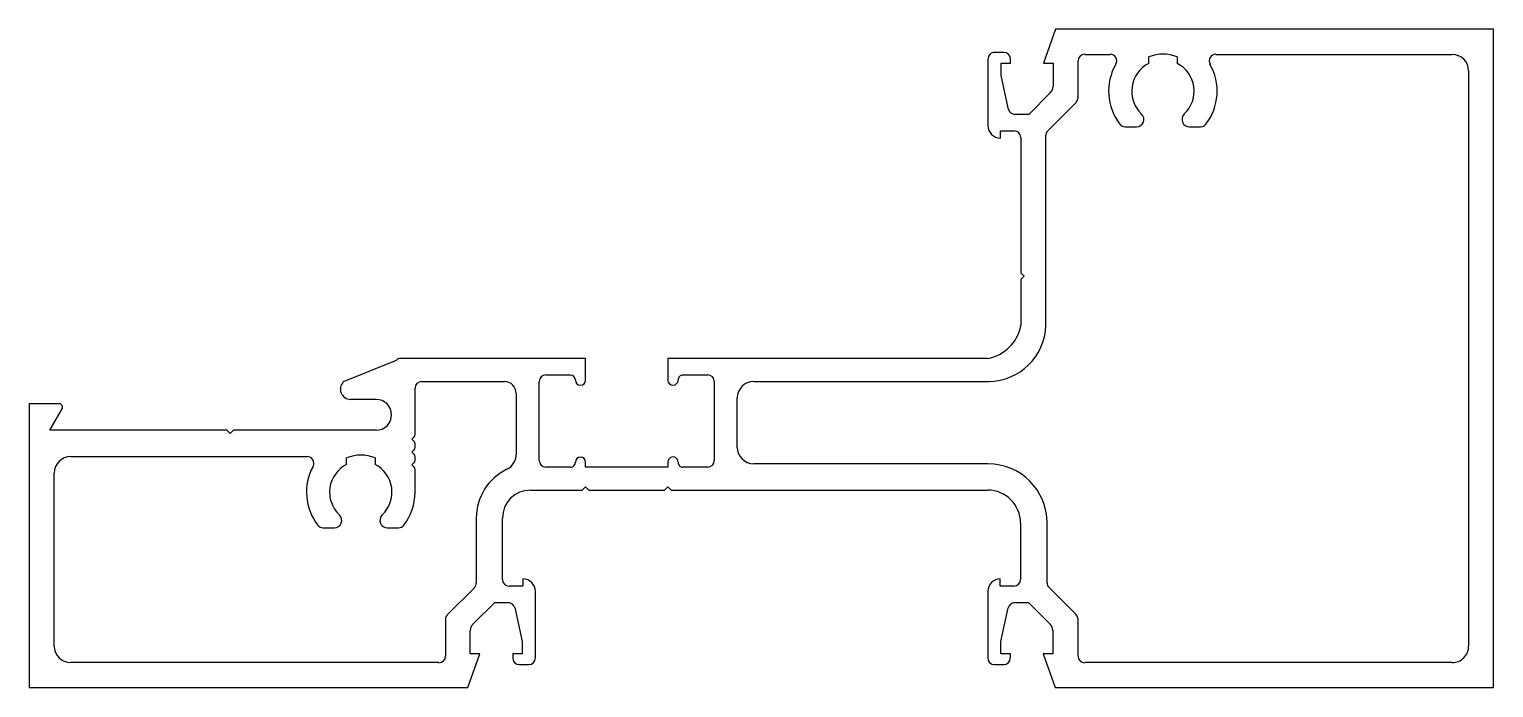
# Model space of a CAD drawing. Extents: x -49 to 64, y 14 to 64.
import ezdxf

# ---------------------------------------------------------------- set-up
doc = ezdxf.new("R2010")
doc.units = 0
doc.layers.get('0').update_dxf_attribs({"linetype": 'CONTINUOUS'})

msp = doc.modelspace()

# ---------------------------------------------------------------- linework, layer by layer
for p, q in [((30.39, 64.47), (29.47, 61.86)), ((64.23, 64.47), (30.39, 64.47)), ((64.23, 13.67), (64.23, 64.47)), ((26.42, 62.67), (25.69, 62.67)), ((32.65, 62.53), (34.62, 62.53)), ((37.6, 61.84), (37.6, 62.33)), ((39.79, 62.33), (39.79, 61.84)), ((42.77, 62.53), (61.03, 62.53)), ((25.18, 62.17), (25.18, 57.04)), ((26.19, 60.9), (26.19, 61.86)), ((26.19, 61.86), (26.93, 61.86)), ((26.93, 61.86), (26.93, 62.17)), ((29.47, 61.86), (30.21, 61.86)), ((30.21, 61.86), (30.21, 60.04)), ((32.14, 59.19), (32.14, 62.03)), ((62.3, 61.26), (62.3, 16.87)), ((26.77, 58.29), (26.19, 60.9)), ((30.02, 59.59), (28.33, 57.9)), ((29.8, 56.64), (31.99, 58.83)), ((28.33, 57.9), (27.26, 57.9)), ((26.14, 56.07), (26.14, 56.63)), ((26.14, 56.63), (27.21, 56.63)), ((35.77, 56.94), (36.65, 56.94)), ((40.74, 56.94), (41.61, 56.94)), ((27.72, 56.12), (27.72, 45.67)), ((29.65, 41.61), (29.65, 56.28)), ((27.72, 45.67), (27.97, 45.42)), ((27.97, 45.42), (27.72, 45.16)), ((27.72, 45.16), (27.72, 41.61)), ((-20.52, 38.92), (-24.6, 37.26)), ((-5.89, 39.07), (-20.16, 39.07)), ((-5.89, 37.4), (-5.89, 39.07)), ((25.15, 39.07), (0.46, 39.07)), ((0.46, 39.07), (0.46, 37.4)), ((-8.96, 37.8), (-7.06, 37.8)), ((-6.68, 37.41), (-6.68, 37.4)), ((1.63, 37.8), (3.54, 37.8)), ((-19.06, 33.2), (-19.06, 36.78)), ((-18.55, 37.29), (-12.16, 37.29)), ((-11.25, 36.37), (-11.25, 31.66)), ((-9.47, 31.19), (-9.47, 37.29)), ((4.04, 37.29), (4.04, 31.19)), ((7.09, 37.29), (25.25, 37.29)), ((-46.54, 35.56), (-48.85, 35.56)), ((-48.85, 35.56), (-48.85, 13.67)), ((-47.27, 33.53), (-46.32, 35.18)), ((-24.04, 35.92), (-22.06, 35.92)), ((5.82, 32.21), (5.82, 36.02)), ((-33.59, 33.53), (-47.27, 33.53)), ((-33.34, 33.27), (-33.59, 33.53)), ((-33.08, 33.53), (-33.34, 33.27)), ((-22.06, 33.53), (-33.08, 33.53)), ((-19.31, 32.85), (-19.13, 33.03)), ((-19.13, 32.67), (-19.31, 32.85)), ((-19.31, 31.85), (-19.13, 32.03)), ((-19.13, 31.67), (-19.31, 31.85)), ((-19.06, 32.2), (-19.06, 32.5)), ((-45.65, 31.5), (-27.38, 31.5)), ((-24.34, 30.9), (-24.34, 31.39)), ((-22.15, 31.39), (-22.15, 30.9)), ((-19.31, 30.85), (-19.13, 31.03)), ((-19.13, 30.67), (-19.31, 30.85)), ((-19.06, 31.2), (-19.06, 31.5)), ((-7.06, 30.68), (-8.96, 30.68)), ((-5.89, 30.68), (-5.89, 31.08)), ((0.46, 30.68), (-5.89, 30.68)), ((0.46, 31.08), (0.46, 30.68)), ((3.54, 30.68), (1.63, 30.68)), ((25.18, 30.94), (7.09, 30.94)), ((-46.92, 16.87), (-46.92, 30.23)), ((-19.06, 28.75), (-19.06, 30.5)), ((-10.15, 28.91), (-6.15, 28.91)), ((-6.15, 28.91), (-5.9, 29.16)), ((-5.9, 29.16), (-5.64, 28.91)), ((-5.64, 28.91), (0.2, 28.91)), ((0.2, 28.91), (0.45, 29.16)), ((0.45, 29.16), (0.71, 28.91)), ((0.71, 28.91), (25.16, 28.91)), ((-14.33, 26.75), (-14.33, 21.74)), ((-12.3, 22.01), (-12.3, 26.75)), ((27.7, 26.37), (27.7, 22.01)), ((29.75, 21.75), (29.75, 26.37)), ((-26.17, 26), (-25.29, 26)), ((-21.2, 26), (-20.33, 26)), ((-10.73, 21.5), (-11.8, 21.5)), ((-10.73, 22.06), (-10.73, 21.5)), ((26.13, 21.5), (26.13, 22.06)), ((27.19, 21.5), (26.13, 21.5)), ((-14.48, 21.38), (-16.56, 19.3)), ((-9.76, 15.96), (-9.76, 21.09)), ((25.16, 21.09), (25.16, 15.96)), ((31.99, 19.3), (29.9, 21.39)), ((-14.61, 18.54), (-12.91, 20.23)), ((-12.91, 20.23), (-11.85, 20.23)), ((-11.35, 19.84), (-10.78, 17.23)), ((26.18, 17.23), (26.75, 19.83)), ((27.24, 20.23), (28.31, 20.23)), ((28.31, 20.23), (30, 18.54)), ((-16.7, 18.94), (-16.7, 16.1)), ((32.14, 16.1), (32.14, 18.94)), ((-14.79, 16.27), (-14.79, 18.09)), ((-10.78, 17.23), (-10.78, 16.27)), ((26.18, 16.27), (26.18, 17.23)), ((30.19, 18.09), (30.19, 16.27)), ((-14.97, 13.67), (-14.06, 16.27)), ((-14.06, 16.27), (-14.79, 16.27)), ((-10.78, 16.27), (-11.52, 16.27)), ((-11.52, 16.27), (-11.52, 15.96)), ((26.91, 16.27), (26.18, 16.27)), ((26.91, 15.96), (26.91, 16.27)), ((30.19, 16.27), (29.45, 16.27)), ((29.45, 16.27), (30.37, 13.67)), ((-17.21, 15.6), (-45.65, 15.6)), ((-11.01, 15.46), (-10.27, 15.46)), ((25.67, 15.46), (26.4, 15.46)), ((61.03, 15.6), (32.65, 15.6)), ((-48.85, 13.67), (-14.97, 13.67)), ((30.37, 13.67), (64.23, 13.67))]:
    msp.add_line(p, q)
for centre, radius, start, end in [((25.69, 62.17), 0.508, 90, 180.0014), ((26.42, 62.17), 0.508, 0, 90), ((32.65, 62.03), 0.508, 90, 180), ((34.62, 62.03), 0.508, 330.1786, 90), ((38.7, 59.69), 2.86, 67.3801, 112.6199), ((42.77, 62.03), 0.508, 90, 209.8214), ((61.03, 61.26), 1.27, 0.0008, 90), ((38.69, 59.69), 4.19, 150.1786, 217.5293), ((38.69, 59.69), 2.41, 116.9929, 226.9122), ((38.69, 59.69), 2.41, 313.3198, 62.8122), ((38.69, 59.69), 4.19, 322.4707, 29.8214), ((29.57, 60.04), 0.635, 315, 360), ((31.63, 59.19), 0.508, 314.9762, 360), ((27.26, 58.41), 0.508, 192.7744, 270), ((36.65, 57.51), 0.572, 270, 46.9122), ((40.74, 57.51), 0.577, 133.3198, 270), ((26.14, 57.04), 0.965, 180.0012, 270), ((27.21, 56.12), 0.508, 0.0089, 90), ((30.16, 56.28), 0.508, 134.9762, 180.0091), ((35.77, 57.45), 0.508, 217.5293, 270), ((41.61, 57.45), 0.508, 270, 322.4707), ((24.58, 42.21), 3.2, 280.3204, 349.0636), ((25.2, 41.74), 4.45, 270.6448, 358.287), ((-20.16, 38.56), 0.508, 90, 135), ((-8.96, 37.29), 0.508, 90, 180), ((-7.06, 37.41), 0.381, 360, 90), ((-6.28, 37.4), 0.394, 180, 0), ((0.86, 37.4), 0.394, 180.4753, 0.464), ((1.63, 37.41), 0.381, 90, 180.9392), ((3.54, 37.29), 0.508, 360, 90), ((-24.04, 36.7), 0.787, 135, 270), ((-18.55, 36.78), 0.508, 90, 180), ((-12.16, 36.37), 0.914, 360, 90), ((7.09, 36.02), 1.27, 90, 180), ((-46.54, 35.31), 0.254, 330, 90), ((-22.06, 34.72), 1.19, 270, 90), ((-19.31, 33.2), 0.25, 315, 360), ((-19.31, 32.5), 0.25, 360, 45), ((-19.31, 32.2), 0.25, 315, 360), ((-19.31, 31.5), 0.25, 0, 45), ((7.09, 32.21), 1.27, 180, 270), ((-45.65, 30.23), 1.27, 90, 180), ((-23.25, 28.75), 4.19, 151.5966, 217.5293), ((-27.38, 30.99), 0.508, 331.5966, 90), ((-23.25, 28.75), 2.41, 116.9929, 226.9122), ((-23.24, 28.75), 2.86, 67.3801, 112.6199), ((-23.25, 28.75), 2.41, 313.3198, 62.8122), ((-19.31, 31.2), 0.25, 315, 0), ((-19.31, 30.5), 0.25, 360, 45), ((-12.52, 31.66), 1.27, 295.8548, 360), ((-8.96, 31.19), 0.508, 180, 270), ((-7.06, 31.06), 0.381, 270, 0.9392), ((-6.28, 31.07), 0.394, 0.4753, 180.464), ((0.86, 31.08), 0.394, 359.0608, 180), ((1.63, 31.06), 0.381, 179.0606, 270.0157), ((3.54, 31.19), 0.508, 270, 0), ((25.18, 26.37), 4.57, 0, 90), ((-10.14, 26.75), 4.19, 115.8548, 180.0005), ((-23.25, 28.75), 4.19, 322.4707, 0), ((-10.15, 26.75), 2.16, 90, 180), ((25.16, 26.37), 2.54, 360, 90), ((-26.17, 26.51), 0.508, 217.5293, 270), ((-25.29, 26.57), 0.572, 270, 46.9122), ((-21.2, 26.58), 0.577, 133.3198, 270), ((-20.33, 26.51), 0.508, 270, 322.4707), ((-14.84, 21.74), 0.508, 314.9762, 360), ((-11.8, 22.01), 0.508, 180, 270), ((-10.73, 21.09), 0.965, 360, 90), ((26.13, 21.09), 0.965, 90, 180), ((27.19, 22.01), 0.508, 270, 360), ((30.26, 21.75), 0.508, 180, 225.0238), ((-16.2, 18.94), 0.508, 134.9762, 180), ((-11.85, 19.72), 0.508, 12.7744, 90), ((27.24, 19.72), 0.508, 90, 168), ((31.63, 18.94), 0.508, 0, 45.0238), ((-14.16, 18.09), 0.635, 135, 180), ((29.55, 18.09), 0.635, 0, 45.0476), ((-45.65, 16.87), 1.27, 180, 270), ((-17.21, 16.1), 0.508, 270, 360), ((-11.01, 15.96), 0.508, 180, 270), ((-10.27, 15.96), 0.508, 270, 360), ((25.67, 15.96), 0.508, 180, 270), ((26.4, 15.96), 0.508, 270, 360), ((32.65, 16.1), 0.508, 180, 270), ((61.03, 16.87), 1.27, 270, 0.0008)]:
    msp.add_arc(centre, radius, start, end)

doc.saveas('drawing.dxf')
